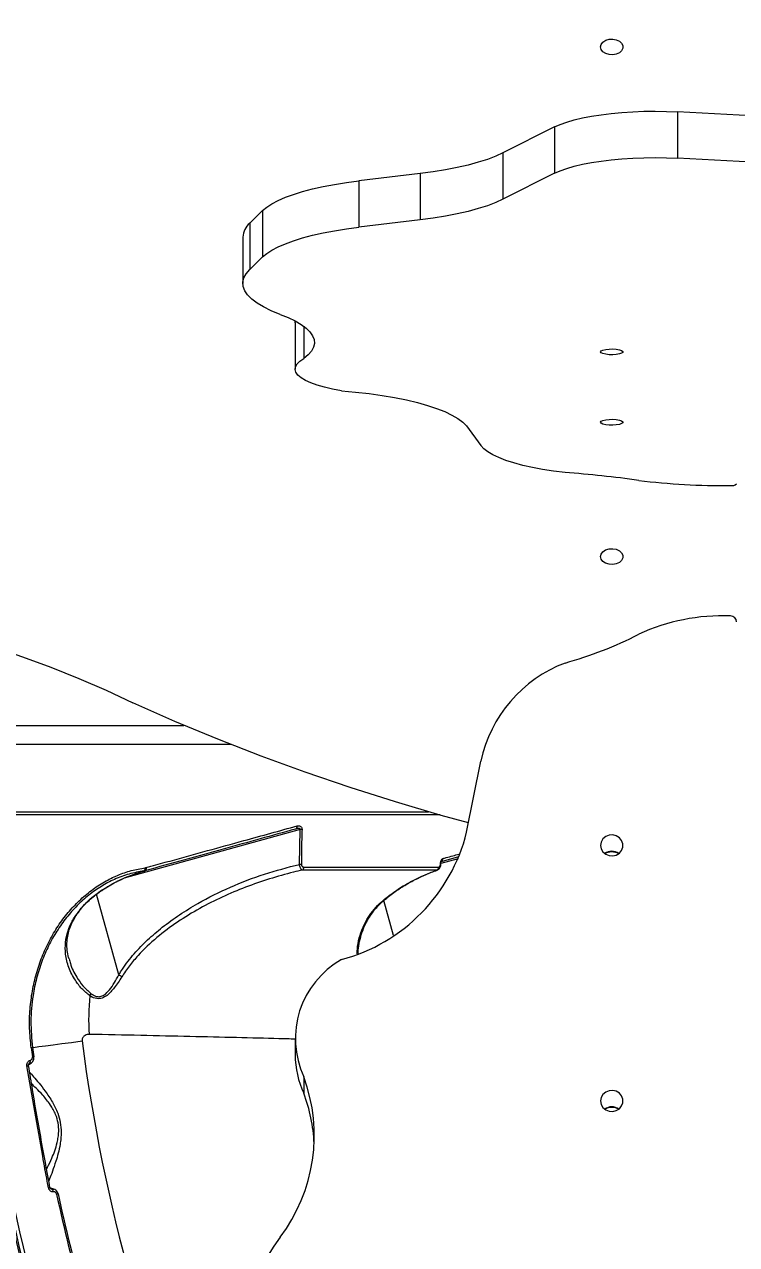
# Model space of a CAD drawing. Header units: millimetres. Extents: x -7098 to 6497, y -6127 to 5201.
# Drawn here: x -734.5 to -512, y 1410.5 to 1791.9 of the extents above; entities that cross this region are included whole.
import ezdxf

# ---------------------------------------------------------------- set-up
doc = ezdxf.new("R2010")
doc.units = ezdxf.units.MM
doc.layers.add('DIKOM_ОБЪЕКТ', color=7, linetype='Continuous')
doc.layers.add('DIKOM_РАЗМЕР_ЗОНА', color=7, linetype='Continuous')
doc.styles.add('style1', font='arial.ttf', dxfattribs={"width": 0.8})
doc.dimstyles.new('1-50', dxfattribs={"dimtxt": 300, "dimasz": 200, "dimexe": 100, "dimexo": 0, "dimgap": 100, "dimtad": 1, "dimdec": 0, "dimtxsty": 'style1', "dimcen": 0, "dimclrd": 7, "dimclre": 7, "dimadec": 1, "dimazin": 2, "dimtfac": 1, "dimtdec": 0, "dimtmove": 1, "dimatfit": 3, "dimfxl": 0, "dimlwd": 25, "dimlwe": 18, "dimarcsym": 0})

# ---------------------------------------------------------------- blocks, each defined once
blk = doc.blocks.new('*D19')
at = {"layer": 'Defpoints', "color": 0, "transparency": 16777216}
for p in [(-3422.39, 1730.25), (4498.46, 1730.25), (-3422.39, -5447.23)]:
    blk.add_point(p, dxfattribs=at)
at = {"layer": 'DIKOM_РАЗМЕР_ЗОНА', "color": 7, "lineweight": 18, "transparency": 16777216}
for p, q in [((-3422.39, 1730.25), (-3422.39, -5547.23)), ((4498.46, 1730.25), (4498.46, -5547.23))]:
    blk.add_line(p, q, dxfattribs=at)
at = {"layer": 'DIKOM_РАЗМЕР_ЗОНА', "color": 7, "lineweight": 25, "transparency": 16777216}
blk.add_line((4298.46, -5447.23), (-3222.39, -5447.23), dxfattribs=at)
at = {"layer": 'DIKOM_РАЗМЕР_ЗОНА', "color": 7, "transparency": 16777216}
for points in [[(-3222.39, -5413.9), (-3222.39, -5480.57), (-3422.39, -5447.23)], [(4298.46, -5413.9), (4298.46, -5480.57), (4498.46, -5447.23)]]:
    blk.add_solid(points, dxfattribs=at)
at = {"layer": 'DIKOM_РАЗМЕР_ЗОНА', "color": 0, "transparency": 16777216, "insert": (538.03, -5194.06), "char_height": 300, "attachment_point": 5, "style": 'style1'}
blk.add_mtext('7900', dxfattribs=at)
blk = doc.blocks.new('*D20')
at = {"layer": 'Defpoints', "color": 0, "transparency": 16777216}
for p in [(-611.97, 3700.63), (-5926, -2746.55), (-167.79, -2746.55)]:
    blk.add_point(p, dxfattribs=at)
at = {"layer": 'DIKOM_РАЗМЕР_ЗОНА', "color": 7, "lineweight": 18, "transparency": 16777216}
for p, q in [((-611.97, 3700.63), (-6026, 3700.63)), ((-167.79, -2746.55), (-6026, -2746.55))]:
    blk.add_line(p, q, dxfattribs=at)
at = {"layer": 'DIKOM_РАЗМЕР_ЗОНА', "color": 7, "lineweight": 25, "transparency": 16777216}
blk.add_line((-5926, 3500.63), (-5926, -2546.55), dxfattribs=at)
at = {"layer": 'DIKOM_РАЗМЕР_ЗОНА', "color": 7, "transparency": 16777216}
for points in [[(-5959.34, 3500.63), (-5892.67, 3500.63), (-5926, 3700.63)], [(-5959.34, -2546.55), (-5892.67, -2546.55), (-5926, -2746.55)]]:
    blk.add_solid(points, dxfattribs=at)
at = {"layer": 'DIKOM_РАЗМЕР_ЗОНА', "color": 0, "transparency": 16777216, "insert": (-6179.18, 477.04), "char_height": 300, "attachment_point": 5, "rotation": 90, "style": 'style1'}
blk.add_mtext('6450', dxfattribs=at)
blk = doc.blocks.new('*D18')
at = {"layer": 'Defpoints', "color": 0, "transparency": 16777216}
for p in [(-621.7, 5200.63), (-6648, -4870.84), (-133.42, -4870.84)]:
    blk.add_point(p, dxfattribs=at)
at = {"layer": 'DIKOM_РАЗМЕР_ЗОНА', "color": 7, "lineweight": 18, "transparency": 16777216}
for p, q in [((-621.7, 5200.63), (-6748, 5200.63)), ((-133.42, -4870.84), (-6748, -4870.84))]:
    blk.add_line(p, q, dxfattribs=at)
at = {"layer": 'DIKOM_РАЗМЕР_ЗОНА', "color": 7, "lineweight": 25, "transparency": 16777216}
blk.add_line((-6648, 5000.63), (-6648, -4670.84), dxfattribs=at)
at = {"layer": 'DIKOM_РАЗМЕР_ЗОНА', "color": 7, "transparency": 16777216}
for points in [[(-6681.34, 5000.63), (-6614.67, 5000.63), (-6648, 5200.63)], [(-6681.34, -4670.84), (-6614.67, -4670.84), (-6648, -4870.84)]]:
    blk.add_solid(points, dxfattribs=at)
at = {"layer": 'DIKOM_РАЗМЕР_ЗОНА', "color": 0, "transparency": 16777216, "insert": (-6901.18, 458.27), "char_height": 300, "attachment_point": 5, "rotation": 90, "style": 'style1'}
blk.add_mtext('10100', dxfattribs=at)
blk = doc.blocks.new('*D17')
at = {"layer": 'Defpoints', "color": 0, "transparency": 16777216}
for p in [(-5422.39, 1752.13), (6497.47, 1509.82), (-5422.39, -6026.73)]:
    blk.add_point(p, dxfattribs=at)
at = {"layer": 'DIKOM_РАЗМЕР_ЗОНА', "color": 7, "lineweight": 18, "transparency": 16777216}
for p, q in [((-5422.39, 1752.13), (-5422.39, -6126.73)), ((6497.47, 1509.82), (6497.47, -6126.73))]:
    blk.add_line(p, q, dxfattribs=at)
at = {"layer": 'DIKOM_РАЗМЕР_ЗОНА', "color": 7, "lineweight": 25, "transparency": 16777216}
blk.add_line((6297.47, -6026.73), (-5222.39, -6026.73), dxfattribs=at)
at = {"layer": 'DIKOM_РАЗМЕР_ЗОНА', "color": 7, "transparency": 16777216}
for points in [[(-5222.39, -5993.4), (-5222.39, -6060.07), (-5422.39, -6026.73)], [(6297.47, -5993.4), (6297.47, -6060.07), (6497.47, -6026.73)]]:
    blk.add_solid(points, dxfattribs=at)
at = {"layer": 'DIKOM_РАЗМЕР_ЗОНА', "color": 0, "transparency": 16777216, "insert": (537.54, -5773.56), "char_height": 300, "attachment_point": 5, "style": 'style1'}
blk.add_mtext('11900', dxfattribs=at)

msp = doc.modelspace()

# ---------------------------------------------------------------- linework, layer by layer
at = {"layer": 'DIKOM_ОБЪЕКТ', "color": 7, "linetype": 'Continuous', "lineweight": 15}
for p, q in [((-530.45, 1764.54), (-530.45, 1750.05)), ((-475.15, 1761.5), (-530.45, 1764.54)), ((-568.85, 1759.82), (-585.01, 1751.68)), ((-568.85, 1759.82), (-568.85, 1745.33)), ((-585.01, 1751.68), (-585.01, 1737.19)), ((-475.15, 1747.01), (-530.45, 1750.05)), ((-610.82, 1745.27), (-630.02, 1742.97)), ((-610.82, 1745.27), (-610.82, 1730.78)), ((-568.85, 1745.33), (-585.01, 1737.19)), ((-630.02, 1742.97), (-630.02, 1728.48)), ((-660.09, 1733.68), (-664.14, 1729.71)), ((-660.09, 1733.68), (-660.09, 1719.19)), ((-664.14, 1729.71), (-664.14, 1715.22)), ((-610.82, 1730.78), (-630.02, 1728.48)), ((-666.28, 1725.4), (-666.28, 1710.91)), ((-660.09, 1719.19), (-664.14, 1715.22)), ((-649.94, 1698.63), (-649.87, 1699.16)), ((-649.94, 1698.63), (-649.94, 1684.14)), ((-647.2, 1697.49), (-647.2, 1687.44)), ((-596.33, 1666.37), (-591.9, 1660.25)), ((-1194.77, 1572.75), (-684.68, 1572.75)), ((-669.99, 1566.75), (-1222.7, 1566.75)), ((-596.33, 1539.36), (-591.9, 1561.6)), ((-1274.9, 1545.75), (-608.25, 1545.75)), ((-648.37, 1540.23), (-703.32, 1525)), ((-648.58, 1529.31), (-648.37, 1540.23)), ((-604.36, 1529.52), (-604.36, 1529.52)), ((-599.02, 1531.09), (-604.35, 1529.61)), ((-598.91, 1531.64), (-604.33, 1530.14)), ((-696.9, 1527.3), (-697.16, 1527.26)), ((-696.88, 1527.3), (-696.9, 1527.3)), ((-696.88, 1527.3), (-696.86, 1527.31)), ((-696.81, 1528.22), (-696.54, 1528.28)), ((-696.54, 1528.28), (-696.5, 1528.29)), ((-608.35, 1526.48), (-605.67, 1527.5)), ((-608.35, 1526.48), (-608.27, 1526.46)), ((-605.53, 1527.52), (-605.67, 1527.5)), ((-705.04, 1494.79), (-712.03, 1519.98)), ((-711.79, 1520.24), (-710.71, 1521.01)), ((-711.7, 1520.23), (-710.62, 1521)), ((-619.14, 1507.03), (-622.2, 1518.04)), ((-649.94, 1474.86), (-649.94, 1469.73)), ((-733.28, 1466.42), (-733.28, 1466.42)), ((-733.01, 1467.01), (-733.17, 1466.92)), ((-733.13, 1466.9), (-732.99, 1467.02)), ((-732.99, 1467.02), (-733.01, 1467.01)), ((-732.73, 1468.04), (-732.71, 1468.05)), ((-647.2, 1462.88), (-647.2, 1457.75)), ((-726.56, 1428.31), (-726.56, 1428.31)), ((-726.08, 1427.85), (-726.27, 1427.92)), ((-726.24, 1427.87), (-726.1, 1427.85)), ((-726.1, 1427.85), (-726.08, 1427.85)), ((-725.47, 1426.98), (-725.49, 1426.97))]:
    msp.add_line(p, q, dxfattribs=at)
at = {"layer": 'DIKOM_ОБЪЕКТ', "color": 7, "linetype": 'Continuous', "lineweight": 15, "flags": 128}
for points in [[(-554.47, 1784.82), (-554.28, 1785.62), (-553.73, 1786.34), (-552.88, 1786.89), (-551.83, 1787.22), (-550.68, 1787.29), (-549.56, 1787.09), (-548.6, 1786.64), (-547.89, 1786), (-547.52, 1785.23), (-547.52, 1784.41), (-547.89, 1783.64), (-548.6, 1783), (-549.56, 1782.55), (-550.68, 1782.35), (-551.83, 1782.42), (-552.88, 1782.74), (-553.73, 1783.3), (-554.28, 1784.01), (-554.47, 1784.82)], [(-568.85, 1759.82), (-567.09, 1760.6), (-565.03, 1761.34), (-562.7, 1762.02), (-560.12, 1762.64), (-557.31, 1763.18), (-554.31, 1763.65), (-551.13, 1764.04), (-547.82, 1764.35), (-544.42, 1764.57), (-540.94, 1764.7), (-537.43, 1764.73), (-533.92, 1764.68), (-530.45, 1764.54)], [(-585.01, 1751.68), (-587.26, 1750.65), (-589.83, 1749.68), (-592.7, 1748.77), (-595.85, 1747.92), (-599.26, 1747.14), (-602.91, 1746.43), (-606.77, 1745.81), (-610.82, 1745.27)], [(-568.85, 1745.33), (-567.09, 1746.12), (-565.03, 1746.85), (-562.7, 1747.53), (-560.12, 1748.15), (-557.31, 1748.69), (-554.31, 1749.16), (-551.13, 1749.55), (-547.82, 1749.86), (-544.42, 1750.08), (-540.94, 1750.21), (-537.43, 1750.25), (-533.92, 1750.19), (-530.45, 1750.05)], [(-660.09, 1733.68), (-658.8, 1734.77), (-657.18, 1735.83), (-655.24, 1736.85), (-652.99, 1737.82), (-650.44, 1738.75), (-647.62, 1739.62), (-644.54, 1740.43), (-641.21, 1741.18), (-637.67, 1741.85), (-633.93, 1742.45), (-630.02, 1742.97)], [(-585.01, 1737.19), (-587.26, 1736.17), (-589.83, 1735.19), (-592.7, 1734.28), (-595.85, 1733.43), (-599.26, 1732.65), (-602.91, 1731.94), (-606.77, 1731.32), (-610.82, 1730.78)], [(-660.09, 1719.19), (-658.8, 1720.28), (-657.18, 1721.34), (-655.24, 1722.36), (-652.99, 1723.33), (-650.44, 1724.26), (-647.62, 1725.13), (-644.54, 1725.94), (-641.21, 1726.69), (-637.67, 1727.36), (-633.93, 1727.96), (-630.02, 1728.48)], [(-654.61, 1701.24), (-657.37, 1702.37), (-659.78, 1703.54), (-661.83, 1704.76), (-663.5, 1706.02), (-664.79, 1707.31), (-665.68, 1708.62), (-666.18, 1709.94), (-666.27, 1711.27), (-665.96, 1712.6), (-665.25, 1713.92), (-664.14, 1715.22)], [(-654.61, 1701.24), (-652.09, 1700.23), (-649.89, 1699.17), (-648.01, 1698.06), (-646.48, 1696.92), (-645.3, 1695.76), (-644.48, 1694.57), (-644.02, 1693.37), (-643.93, 1692.17), (-644.2, 1690.96), (-644.84, 1689.77), (-645.84, 1688.59), (-647.2, 1687.44)], [(-554.47, 1689.51), (-554.28, 1689.81), (-553.73, 1690.07), (-552.88, 1690.27), (-551.83, 1690.39), (-550.68, 1690.41), (-549.56, 1690.34), (-548.6, 1690.18), (-547.89, 1689.94), (-547.52, 1689.66), (-547.52, 1689.36), (-547.89, 1689.08), (-548.6, 1688.85), (-549.56, 1688.68), (-550.68, 1688.61), (-551.83, 1688.63), (-552.88, 1688.75), (-553.73, 1688.96), (-554.28, 1689.22), (-554.47, 1689.51)], [(-635.42, 1677.35), (-638.21, 1677.86), (-640.77, 1678.44), (-643.06, 1679.1), (-645.05, 1679.82), (-646.73, 1680.59), (-648.08, 1681.4), (-649.06, 1682.25), (-649.69, 1683.12), (-649.93, 1684), (-649.8, 1684.88), (-649.3, 1685.76), (-648.43, 1686.61), (-647.2, 1687.44)], [(-635.42, 1677.35), (-631.03, 1676.95), (-626.79, 1676.46), (-622.71, 1675.88), (-618.83, 1675.22), (-615.16, 1674.48), (-611.74, 1673.66), (-608.59, 1672.78), (-605.73, 1671.83), (-603.17, 1670.83), (-600.94, 1669.77), (-599.05, 1668.67), (-597.51, 1667.54), (-596.33, 1666.37)], [(-554.47, 1667.51), (-554.28, 1667.81), (-553.73, 1668.07), (-552.88, 1668.27), (-551.83, 1668.39), (-550.68, 1668.42), (-549.56, 1668.34), (-548.6, 1668.18), (-547.89, 1667.94), (-547.52, 1667.66), (-547.52, 1667.36), (-547.89, 1667.08), (-548.6, 1666.85), (-549.56, 1666.68), (-550.68, 1666.61), (-551.83, 1666.63), (-552.88, 1666.75), (-553.73, 1666.96), (-554.28, 1667.22), (-554.47, 1667.51)], [(-565.59, 1651.81), (-569.17, 1652.25), (-572.58, 1652.77), (-575.8, 1653.37), (-578.8, 1654.04), (-581.55, 1654.78), (-584.05, 1655.58), (-586.25, 1656.44), (-588.15, 1657.34), (-589.74, 1658.28), (-590.99, 1659.25), (-591.9, 1660.25)], [(-554.48, 1625.52), (-554.29, 1626.32), (-553.74, 1627.04), (-552.89, 1627.59), (-551.84, 1627.92), (-550.69, 1627.99), (-549.57, 1627.79), (-548.61, 1627.34), (-547.9, 1626.7), (-547.52, 1625.93), (-547.52, 1625.11), (-547.9, 1624.34), (-548.61, 1623.7), (-549.57, 1623.25), (-550.69, 1623.05), (-551.84, 1623.12), (-552.89, 1623.44), (-553.74, 1624), (-554.29, 1624.71), (-554.48, 1625.52)], [(-881.05, 1614.21), (-871.04, 1614.65), (-861.02, 1614.83), (-850.99, 1614.76), (-840.98, 1614.43), (-830.98, 1613.84), (-821.03, 1613), (-811.12, 1611.91), (-801.27, 1610.56), (-791.5, 1608.96), (-781.82, 1607.11), (-772.24, 1605.01), (-762.77, 1602.67), (-753.43, 1600.09), (-744.23, 1597.28), (-735.17, 1594.22), (-726.28, 1590.94), (-717.56, 1587.44), (-709.03, 1583.71), (-700.69, 1579.77)], [(-595.75, 1542.25), (-604.28, 1544.61), (-618.61, 1548.83), (-632.77, 1553.32), (-646.75, 1558.08), (-660.54, 1563.11), (-674.14, 1568.4), (-687.52, 1573.95), (-700.69, 1579.77)], [(-554.47, 1535.23), (-554.28, 1534.16), (-553.73, 1533.21), (-552.88, 1532.48), (-551.83, 1532.04), (-550.68, 1531.95), (-549.56, 1532.22), (-548.6, 1532.81), (-547.89, 1533.66), (-547.52, 1534.69), (-547.52, 1535.77), (-547.89, 1536.8), (-548.6, 1537.65), (-549.56, 1538.24), (-550.68, 1538.51), (-551.83, 1538.42), (-552.88, 1537.98), (-553.73, 1537.25), (-554.28, 1536.3), (-554.47, 1535.23)], [(-696.54, 1528.28), (-696.51, 1528.1), (-696.51, 1527.94), (-696.53, 1527.78), (-696.57, 1527.63), (-696.63, 1527.51), (-696.7, 1527.41), (-696.79, 1527.34), (-696.88, 1527.3)], [(-710.71, 1521.01), (-710.63, 1521.01), (-710.63, 1521.01)], [(-731.97, 1472.07), (-731.73, 1472.1), (-730.01, 1472.33), (-727.93, 1472.6), (-725.53, 1472.92), (-722.81, 1473.27), (-719.8, 1473.67), (-716.53, 1474.1)], [(-732.43, 1472.01), (-732.29, 1472.03), (-732.18, 1472.04), (-732.09, 1472.05), (-732.02, 1472.06), (-731.98, 1472.07), (-731.97, 1472.07)], [(-731.58, 1469.19), (-731.59, 1469.19), (-731.63, 1469.18), (-731.7, 1469.17), (-731.79, 1469.16), (-731.91, 1469.14), (-732.04, 1469.12)], [(-554.47, 1455.36), (-554.28, 1454.29), (-553.73, 1453.34), (-552.88, 1452.6), (-551.83, 1452.17), (-550.68, 1452.08), (-549.56, 1452.34), (-548.6, 1452.94), (-547.89, 1453.79), (-547.52, 1454.81), (-547.52, 1455.9), (-547.89, 1456.92), (-548.6, 1457.78), (-549.56, 1458.37), (-550.68, 1458.63), (-551.83, 1458.54), (-552.88, 1458.11), (-553.73, 1457.38), (-554.28, 1456.42), (-554.47, 1455.36)]]:
    msp.add_lwpolyline(points, dxfattribs=at)
at = {"layer": 'DIKOM_ОБЪЕКТ', "color": 7, "linetype": 'Continuous', "lineweight": 15}
for centre, radius, start, end in [((-660.29, 1725.1), 6, 129.9062, 177.1616), ((-593.09, 1286.97), 365.87, 82.0595, 85.6895), ((-516.54, 1860.08), 212.35, 262.9664, 270.7146), ((-513.46, 1649.98), 2.27, 259.0197, 311.091), ((-516.23, 1544.3), 62.72, 87.862, 114.8032), ((-513.91, 1605.03), 1.94, 1.7503, 89.6064), ((-598.43, 1710.6), 122.82, 285.5097, 297.0665), ((-550.55, 1552.72), 42.29, 110.8262, 167.8866), ((-171.97, 1545.75), 580.87, 180.09855, 210.90145), ((-171.97, 1545.75), 580.37, 180.09855, 195.5), ((-171.97, 1545.75), 579.13, 180.09885, 210.90115), ((-650.14, 1541.12), 0.837, 293.6017, 14.0435), ((-648.86, 1527.06), 13.18, 85.3197, 87.8907), ((-649.79, 1552.72), 55.1, 285.1133, 345.9687), ((-550.97, 1529.73), 3.66, 53.2409, 126.7591), ((-604.48, 1529.38), 0.189, 49.433, 98.2075), ((-604.66, 1530.98), 0.919, 300.0055, 8.9843), ((-550.97, 1528.58), 4.63, 61.4147, 118.5853), ((-697.78, 1528.03), 0.993, 308.8338, 10.9587), ((-697.27, 1528.01), 0.815, 299.6269, 19.8143), ((-648.72, 1514.9), 14.41, 87.0838, 89.4261), ((-648.2, 1528.39), 1.03, 301.11, 4.6484), ((-606.13, 1528.4), 1.01, 297.0946, 3.8474), ((-621.65, 1474.89), 28.22, 119.1955, 205.1692), ((-635.69, 1480.4), 78.77, 174.3017, 183.0877), ((-716.47, 1489.44), 2.69, 333.0738, 349.6587), ((-171.97, 1545.75), 549.25, 187.4952, 203.5048), ((-171.97, 1545.75), 565.29, 187.4952, 187.7903), ((-171.97, 1545.75), 564.82, 187.4952, 187.7903), ((-622.3, 1469.76), 27.64, 180.0584, 205.7394), ((-734.53, 1471.59), 5.32, 278.506, 283.5661), ((-733.7, 1467.75), 1.01, 313.0321, 16.9714), ((-733.68, 1467.75), 1.01, 313.0546, 16.9489), ((-696.8, 1444.61), 52.86, 322.9569, 20.2246), ((-696.57, 1439.46), 52.65, 2.8384, 20.3274), ((-550.97, 1448.71), 4.63, 61.4224, 118.5776), ((-550.97, 1449.86), 3.66, 53.2399, 126.7601), ((-725.95, 1422.92), 5.43, 96.4773, 101.4384), ((-726.5, 1426.92), 1.01, 3.0485, 66.9424), ((-726.48, 1426.92), 1.01, 3.0394, 66.9687), ((-663.55, 1145.81), 286.93, 102.1653, 102.2581), ((-171.97, 1545.75), 565.29, 192.2097, 198.7903), ((-171.97, 1545.75), 564.82, 192.2097, 198.7903), ((-607.64, 1377.67), 58.62, 143.2328, 195.4796)]:
    msp.add_arc(centre, radius, start, end, dxfattribs=at)
for points, knots in [([(-604.58, 1544.75), (-605.14, 1544.75), (-609.73, 1544.75), (-619.47, 1544.75), (-633.07, 1544.75), (-646.92, 1544.75), (-660.69, 1544.75), (-675.22, 1544.75), (-690.47, 1544.75), (-706.28, 1544.75), (-722.57, 1544.75), (-737.49, 1544.75), (-747.16, 1544.75), (-751.1, 1544.75)], [0, 0, 0, 0, 0.016092, 0.132054, 0.247923, 0.345919, 0.444029, 0.542139, 0.641179, 0.740219, 0.836766, 0.93353, 1, 1, 1, 1]), ([(-696.5, 1528.29), (-696, 1528.43), (-693.48, 1529.12), (-687, 1530.92), (-677.25, 1533.61), (-666.8, 1536.5), (-657.49, 1539.07), (-652.05, 1540.57), (-649.33, 1541.33)], [0, 0, 0, 0, 0.029988, 0.149946, 0.390055, 0.630163, 0.815081, 1, 1, 1, 1]), ([(-649.33, 1541.33), (-649.06, 1541.37), (-648.68, 1541.43), (-648.21, 1541.21), (-647.96, 1540.95), (-647.82, 1540.63), (-647.78, 1540.38), (-647.78, 1540.24), (-647.78, 1540.2)], [0, 0, 0, 0, 0.403004, 0.573324, 0.745134, 0.853367, 0.961743, 1, 1, 1, 1]), ([(-649.81, 1540.35), (-653.47, 1539.34), (-660.81, 1537.3), (-672.4, 1534.09), (-684.36, 1530.77), (-692.7, 1528.46), (-696.86, 1527.31)], [0, 0, 0, 0, 0.249268, 0.498537, 0.749269, 1, 1, 1, 1]), ([(-648.37, 1540.23), (-648.36, 1540.25), (-648.35, 1540.28), (-648.34, 1540.32), (-648.34, 1540.36), (-648.36, 1540.4), (-648.38, 1540.43), (-648.48, 1540.5), (-648.69, 1540.53), (-649.01, 1540.52), (-649.4, 1540.46), (-649.67, 1540.39), (-649.81, 1540.35)], [0, 0, 0, 0, 0.025482, 0.05176, 0.078265, 0.086488, 0.115025, 0.152903, 0.302992, 0.490795, 0.748986, 1, 1, 1, 1]), ([(-647.78, 1540.2), (-647.8, 1539.53), (-647.91, 1536.21), (-647.97, 1532.57), (-647.99, 1529.6), (-647.99, 1529.29)], [0, 0, 0, 0, 0.183171, 0.91588, 1, 1, 1, 1]), ([(-605.53, 1527.53), (-605.42, 1527.57), (-605.16, 1527.66), (-604.82, 1528), (-604.53, 1528.51), (-604.37, 1529.05), (-604.37, 1529.42), (-604.37, 1529.52)], [0, 0, 0, 0, 0.141599, 0.340802, 0.5801, 0.880658, 1, 1, 1, 1]), ([(-605.12, 1528.47), (-605.08, 1528.47), (-604.98, 1528.48), (-604.8, 1528.61), (-604.64, 1528.86), (-604.53, 1529.19), (-604.52, 1529.44), (-604.51, 1529.57)], [0, 0, 0, 0, 0.104358, 0.345353, 0.575949, 0.787754, 1, 1, 1, 1]), ([(-604.51, 1529.57), (-604.49, 1529.75), (-604.47, 1530.11), (-604.31, 1530.57), (-604.07, 1530.97), (-603.86, 1531.07), (-603.75, 1531.13)], [0, 0, 0, 0, 0.232211, 0.464014, 0.714011, 1, 1, 1, 1]), ([(-604.36, 1529.52), (-604.36, 1529.53), (-604.36, 1529.63), (-604.33, 1529.82), (-604.28, 1530.04), (-604.22, 1530.17), (-604.17, 1530.22), (-604.18, 1530.21), (-604.19, 1530.21)], [0, 0, 0, 0, 0.029442, 0.253091, 0.508768, 0.755137, 0.977235, 1, 1, 1, 1]), ([(-603.75, 1531.13), (-603.41, 1531.22), (-601.7, 1531.69), (-599.9, 1532.19), (-598.55, 1532.56), (-598.47, 1532.59)], [0, 0, 0, 0, 0.190924, 0.95466, 1, 1, 1, 1]), ([(-732.43, 1472.01), (-732.63, 1474.02), (-733.04, 1478.04), (-732.86, 1483.98), (-732.13, 1489.73), (-730.87, 1495.21), (-729.09, 1500.48), (-726.8, 1505.46), (-724.07, 1510.08), (-720.93, 1514.3), (-717.42, 1518.03), (-713.62, 1521.26), (-709.59, 1523.92), (-705.41, 1525.97), (-701.14, 1527.48), (-698.25, 1527.97), (-696.81, 1528.22)], [0, 0, 0, 0, 0.075108, 0.150215, 0.221282, 0.292578, 0.363646, 0.434771, 0.506124, 0.577249, 0.64834, 0.719658, 0.790753, 0.860429, 0.930321, 1, 1, 1, 1]), ([(-697.16, 1527.26), (-698.72, 1526.98), (-701.83, 1526.44), (-706.3, 1524.76), (-710.52, 1522.53), (-714.44, 1519.78), (-718.11, 1516.51), (-721.46, 1512.74), (-724.45, 1508.52), (-727.04, 1503.91), (-729.16, 1498.97), (-730.8, 1493.76), (-732.09, 1487.52), (-732.75, 1480.23), (-732.27, 1474.79), (-732.02, 1472.06)], [0, 0, 0, 0, 0.076607, 0.153215, 0.224231, 0.295474, 0.366489, 0.437486, 0.50871, 0.57971, 0.650698, 0.721912, 0.792901, 0.896451, 1, 1, 1, 1]), ([(-710.71, 1521.01), (-709.31, 1521.9), (-706.52, 1523.67), (-701.94, 1525.74), (-698.76, 1526.75), (-697.16, 1527.26)], [0, 0, 0, 0, 0.331736, 0.66384, 1, 1, 1, 1]), ([(-708.52, 1522.35), (-708.17, 1522.56), (-707.03, 1523.26), (-704.83, 1524.37), (-701.85, 1525.68), (-699.06, 1526.66), (-697.27, 1527.18), (-696.63, 1527.36), (-696.62, 1527.36)], [0, 0, 0, 0, 0.094503, 0.311768, 0.567077, 0.847201, 0.99626, 1, 1, 1, 1]), ([(-705.04, 1494.79), (-704.67, 1495.39), (-703.23, 1497.7), (-700.3, 1501.44), (-696.09, 1505.77), (-691.32, 1509.84), (-686.07, 1513.64), (-679.02, 1517.96), (-670.22, 1522.34), (-659.59, 1526.45), (-652.25, 1528.36), (-648.58, 1529.31)], [0, 0, 0, 0, 0.031072, 0.119839, 0.208955, 0.29793, 0.396825, 0.495743, 0.663632, 0.831972, 1, 1, 1, 1]), ([(-647.67, 1527.51), (-648.58, 1527.3), (-652.05, 1526.5), (-658.02, 1524.83), (-665.48, 1522.25), (-672.76, 1519.18), (-679.86, 1515.58), (-686.73, 1511.4), (-693.24, 1506.53), (-698.2, 1501.83), (-701.78, 1497.63), (-703.33, 1495.31), (-704.1, 1494.14)], [0, 0, 0, 0, 0.041996, 0.159523, 0.277496, 0.395315, 0.513122, 0.633878, 0.754566, 0.87587, 0.937947, 1, 1, 1, 1]), ([(-647.67, 1527.51), (-647.78, 1527.56), (-647.99, 1527.67), (-648.29, 1528.14), (-648.49, 1528.73), (-648.55, 1529.13), (-648.58, 1529.31)], [0, 0, 0, 0, 0.28295, 0.567492, 0.811207, 1, 1, 1, 1]), ([(-647.99, 1529.29), (-647.99, 1529.23), (-647.98, 1529.09), (-647.91, 1528.89), (-647.78, 1528.71), (-647.53, 1528.52), (-647.32, 1528.49), (-647.17, 1528.48)], [0, 0, 0, 0, 0.121218, 0.252342, 0.411552, 0.599357, 1, 1, 1, 1]), ([(-605.67, 1527.5), (-608.81, 1527.5), (-615.11, 1527.5), (-625.35, 1527.5), (-636.13, 1527.51), (-643.82, 1527.51), (-647.67, 1527.51)], [0, 0, 0, 0, 0.249122, 0.498243, 0.749121, 1, 1, 1, 1]), ([(-647.17, 1528.48), (-643.35, 1528.48), (-635.7, 1528.48), (-624.93, 1528.47), (-614.64, 1528.47), (-608.29, 1528.47), (-605.12, 1528.47)], [0, 0, 0, 0, 0.24912, 0.498242, 0.749121, 1, 1, 1, 1]), ([(-621.97, 1518.43), (-620.93, 1519.24), (-618.32, 1521.26), (-613.8, 1524.05), (-610.17, 1525.67), (-608.35, 1526.48)], [0, 0, 0, 0, 0.249555, 0.622565, 1, 1, 1, 1]), ([(-621.78, 1518.37), (-621.15, 1518.89), (-619.49, 1520.27), (-616.57, 1522.24), (-613.05, 1524.27), (-610.26, 1525.67), (-608.62, 1526.3), (-608.26, 1526.44)], [0, 0, 0, 0, 0.154239, 0.409343, 0.666507, 0.926059, 1, 1, 1, 1]), ([(-608.28, 1526.47), (-607.98, 1526.59), (-607.08, 1526.96), (-606.15, 1527.27), (-605.52, 1527.47)], [0, 0, 0, 0, 0.322089, 1, 1, 1, 1]), ([(-710.62, 1521), (-710.26, 1521.25), (-709.59, 1521.73), (-708.86, 1522.15), (-708.52, 1522.35)], [0, 0, 0, 0, 0.533148, 1, 1, 1, 1]), ([(-714.07, 1488.23), (-714.95, 1488.93), (-716.72, 1490.35), (-718.95, 1493.41), (-720.8, 1497.01), (-721.78, 1501.01), (-721.81, 1504.88), (-721.07, 1508.33), (-719.68, 1511.54), (-717.93, 1514.29), (-715.81, 1516.77), (-713.78, 1518.71), (-712.34, 1519.81), (-711.79, 1520.24)], [0, 0, 0, 0, 0.089952, 0.180154, 0.30684, 0.433484, 0.539377, 0.645176, 0.73057, 0.815883, 0.88573, 0.955518, 1, 1, 1, 1]), ([(-720.6, 1499.76), (-720.7, 1500.09), (-721.03, 1501.16), (-721.26, 1502.98), (-721.27, 1505.21), (-720.96, 1507.32), (-720.37, 1509.38), (-719.52, 1511.37), (-718.39, 1513.34), (-717.04, 1515.22), (-715.56, 1516.91), (-713.94, 1518.45), (-712.66, 1519.53), (-711.86, 1520.1), (-711.68, 1520.22)], [0, 0, 0, 0, 0.050192, 0.161285, 0.270343, 0.376212, 0.46734, 0.564172, 0.657328, 0.746137, 0.830756, 0.902808, 0.979293, 1, 1, 1, 1]), ([(-711.79, 1520.24), (-711.78, 1520.23), (-711.74, 1520.22), (-711.72, 1520.25), (-711.71, 1520.26)], [0, 0, 0, 0, 0.251405, 1, 1, 1, 1]), ([(-630.59, 1501.31), (-630.52, 1502.4), (-630.39, 1504.63), (-629.44, 1508.03), (-628.07, 1511.19), (-626.28, 1514.02), (-624.31, 1516.39), (-622.72, 1517.78), (-621.97, 1518.43)], [0, 0, 0, 0, 0.181215, 0.370313, 0.563232, 0.712494, 0.86556, 1, 1, 1, 1]), ([(-630.27, 1501.43), (-630.27, 1501.53), (-630.27, 1502.57), (-629.96, 1504.53), (-629.32, 1507.25), (-628.43, 1509.7), (-627.35, 1511.86), (-626.17, 1513.74), (-624.84, 1515.46), (-623.38, 1517), (-622.36, 1517.97), (-621.8, 1518.39), (-621.8, 1518.4)], [0, 0, 0, 0, 0.01718, 0.176182, 0.327998, 0.473712, 0.591429, 0.702444, 0.806838, 0.905741, 0.99972, 1, 1, 1, 1]), ([(-621.97, 1518.43), (-621.96, 1518.43), (-621.92, 1518.41), (-621.85, 1518.38), (-621.83, 1518.4), (-621.82, 1518.42)], [0, 0, 0, 0, 0.162579, 0.505252, 1, 1, 1, 1]), ([(-720.53, 1499.77), (-720.43, 1499.28), (-719.99, 1497.3), (-718.47, 1494.48), (-716.34, 1491.27), (-714.67, 1489.73), (-713.82, 1488.96)], [0, 0, 0, 0, 0.120164, 0.490986, 0.743222, 1, 1, 1, 1]), ([(-704.1, 1494.14), (-704.87, 1492.95), (-705.95, 1491.28), (-707.53, 1489.41), (-708.77, 1488.24), (-710.26, 1487.38), (-712.09, 1487.23), (-713.33, 1487.75), (-713.99, 1488.18), (-714.07, 1488.23)], [0, 0, 0, 0, 0.286513, 0.400276, 0.516304, 0.657455, 0.799387, 0.976353, 1, 1, 1, 1]), ([(-713.82, 1488.96), (-713.33, 1488.63), (-712.44, 1488.02), (-710.92, 1487.86), (-709.36, 1488.53), (-707.85, 1490.13), (-706.37, 1492.3), (-705.51, 1493.97), (-705.04, 1494.78), (-705.04, 1494.79)], [0, 0, 0, 0, 0.159557, 0.287534, 0.41505, 0.593464, 0.796212, 0.999723, 1, 1, 1, 1]), ([(-705.04, 1494.79), (-705.04, 1494.79), (-705.04, 1494.79), (-705.04, 1494.79), (-705.04, 1494.79), (-705.04, 1494.79)], [0, 0, 0, 0, 0.354656, 0.812835, 1, 1, 1, 1]), ([(-704.1, 1494.14), (-704.12, 1494.16), (-704.25, 1494.25), (-704.54, 1494.47), (-704.86, 1494.67), (-705.04, 1494.79)], [0, 0, 0, 0, 0.084376, 0.497296, 1, 1, 1, 1]), ([(-714.34, 1476.16), (-714.54, 1476.15), (-714.96, 1476.13), (-715.5, 1475.91), (-715.93, 1475.6), (-716.26, 1475.22), (-716.45, 1474.82), (-716.55, 1474.43), (-716.53, 1474.21), (-716.53, 1474.1)], [0, 0, 0, 0, 0.194416, 0.403706, 0.553904, 0.69102, 0.835068, 0.921914, 1, 1, 1, 1]), ([(-649.94, 1474.68), (-651.61, 1474.73), (-657.39, 1474.88), (-668.31, 1475.15), (-682.7, 1475.49), (-698.04, 1475.83), (-708.91, 1476.05), (-714.34, 1476.16)], [0, 0, 0, 0, 0.090576, 0.313383, 0.542198, 0.771185, 1, 1, 1, 1]), ([(-732.71, 1468.05), (-732.7, 1468.05), (-732.59, 1468.07), (-732.4, 1468.15), (-732.22, 1468.34), (-732.09, 1468.57), (-732.02, 1468.83), (-732.03, 1469.03), (-732.04, 1469.12)], [0, 0, 0, 0, 0.034012, 0.252281, 0.47053, 0.597923, 0.81931, 1, 1, 1, 1]), ([(-732.36, 1467.3), (-732.21, 1467.42), (-731.88, 1467.69), (-731.61, 1468.3), (-731.52, 1468.84), (-731.58, 1469.12), (-731.6, 1469.18)], [0, 0, 0, 0, 0.272952, 0.590913, 0.916676, 1, 1, 1, 1]), ([(-733.74, 1466.33), (-733.75, 1466.5), (-733.78, 1466.85), (-733.64, 1467.34), (-733.37, 1467.73), (-733.05, 1467.97), (-732.82, 1468.02), (-732.73, 1468.04)], [0, 0, 0, 0, 0.218247, 0.436736, 0.653054, 0.865716, 1, 1, 1, 1]), ([(-727.02, 1428.24), (-727.15, 1428.9), (-727.75, 1432.17), (-730.07, 1444.85), (-732.13, 1456.91), (-733.74, 1466.33)], [0, 0, 0, 0, 0.05171, 0.258552, 1, 1, 1, 1]), ([(-733.28, 1466.42), (-733.28, 1466.43), (-733.3, 1466.51), (-733.29, 1466.64), (-733.25, 1466.8), (-733.19, 1466.91), (-733.14, 1466.96), (-733.13, 1466.97), (-733.12, 1466.97)], [0, 0, 0, 0, 0.048985, 0.250156, 0.446306, 0.652438, 0.878702, 1, 1, 1, 1]), ([(-733.29, 1466.52), (-733.17, 1466.62), (-732.92, 1466.86), (-732.51, 1467.15), (-732.28, 1467.31)], [0, 0, 0, 0, 0.457276, 1, 1, 1, 1]), ([(-726.54, 1428.32), (-727.31, 1432.49), (-729.2, 1442.64), (-731.43, 1455.34), (-732.84, 1463.88), (-733.26, 1466.42)], [0, 0, 0, 0, 0.32886, 0.800316, 1, 1, 1, 1]), ([(-733.01, 1467.01), (-733.04, 1467.01), (-733.08, 1467), (-733.11, 1466.98), (-733.12, 1466.97)], [0, 0, 0, 0, 0.732837, 1, 1, 1, 1]), ([(-732.35, 1467.29), (-732.36, 1467.29), (-732.5, 1467.14), (-732.74, 1467.07), (-732.96, 1467.02), (-732.99, 1467.02)], [0, 0, 0, 0, 0.034225, 0.870532, 1, 1, 1, 1]), ([(-732.91, 1464.34), (-732.91, 1464.33), (-732.63, 1464.04), (-731.65, 1462.92), (-730.03, 1461.03), (-728.34, 1458.87), (-726.88, 1456.81), (-725.82, 1455.1), (-724.88, 1453.34), (-723.99, 1451.27), (-723.25, 1448.63), (-723.02, 1445.89), (-723.13, 1443.63), (-723.43, 1441.37), (-723.97, 1438.93), (-724.83, 1436.05), (-725.78, 1433.3), (-726.53, 1431.35), (-726.84, 1430.61), (-726.93, 1430.41)], [0, 0, 0, 0, 0.001653, 0.086542, 0.175637, 0.264698, 0.314117, 0.363484, 0.402158, 0.440761, 0.497896, 0.555163, 0.593683, 0.632277, 0.698832, 0.765526, 0.864438, 0.963336, 1, 1, 1, 1]), ([(-727.6, 1434.08), (-727.5, 1434.27), (-727, 1435.17), (-726.1, 1437.12), (-725.04, 1439.71), (-724.36, 1441.93), (-723.95, 1443.99), (-723.75, 1446.01), (-723.91, 1448.5), (-724.64, 1450.88), (-725.53, 1452.7), (-726.5, 1454.26), (-727.6, 1455.76), (-729.14, 1457.56), (-730.79, 1459.29), (-731.84, 1460.24), (-732.3, 1460.66)], [0, 0, 0, 0, 0.035494, 0.165065, 0.250877, 0.336484, 0.384556, 0.432498, 0.501929, 0.571256, 0.619366, 0.667599, 0.730938, 0.79435, 0.910769, 1, 1, 1, 1]), ([(-725.49, 1426.97), (-725.58, 1426.96), (-725.81, 1426.94), (-726.2, 1427.05), (-726.58, 1427.33), (-726.89, 1427.74), (-726.98, 1428.07), (-727.02, 1428.24)], [0, 0, 0, 0, 0.134245, 0.346952, 0.563259, 0.781731, 1, 1, 1, 1]), ([(-726.23, 1427.85), (-726.24, 1427.85), (-726.25, 1427.85), (-726.33, 1427.89), (-726.43, 1427.99), (-726.51, 1428.13), (-726.55, 1428.25), (-726.56, 1428.31), (-726.56, 1428.31)], [0, 0, 0, 0, 0.14894, 0.395737, 0.591216, 0.793587, 0.997774, 1, 1, 1, 1]), ([(-725.31, 1427.82), (-725.56, 1427.88), (-726.06, 1428.02), (-726.37, 1428.15), (-726.53, 1428.22)], [0, 0, 0, 0, 0.496256, 1, 1, 1, 1]), ([(-726.23, 1427.85), (-726.22, 1427.85), (-726.17, 1427.83), (-726.13, 1427.84), (-726.1, 1427.85)], [0, 0, 0, 0, 0.297586, 1, 1, 1, 1]), ([(-726.08, 1427.85), (-725.9, 1427.87), (-725.64, 1427.9), (-725.4, 1427.8), (-725.33, 1427.77)], [0, 0, 0, 0, 0.721934, 1, 1, 1, 1]), ([(-724.47, 1426.19), (-724.47, 1426.2), (-724.49, 1426.3), (-724.57, 1426.51), (-724.74, 1426.74), (-724.96, 1426.9), (-725.2, 1427), (-725.38, 1426.98), (-725.47, 1426.98)], [0, 0, 0, 0, 0.004364, 0.219881, 0.435613, 0.568281, 0.793847, 1, 1, 1, 1]), ([(-724.03, 1426.29), (-724.1, 1426.52), (-724.23, 1426.98), (-724.71, 1427.52), (-725.12, 1427.7), (-725.32, 1427.79)], [0, 0, 0, 0, 0.344987, 0.6837, 1, 1, 1, 1])]:
    msp.add_open_spline(points, degree=3, knots=knots, dxfattribs=at)

# ---------------------------------------------------------------- dimensions: what is measured, and where the dimension line sits
at = {"layer": 'DIKOM_РАЗМЕР_ЗОНА'}
for base, p1, p2, text, picture, middle in [((-6648, -4870.84), (-621.7, 5200.63), (-133.42, -4870.84), '10100', '*D18', (-6648, 458.27)), ((-5926, -2746.55), (-611.97, 3700.63), (-167.79, -2746.55), '6450', '*D20', (-5926, 477.04))]:
    dim = msp.add_linear_dim(base=base, p1=p1, p2=p2, angle=90, text=text, dimstyle='1-50', override={"dimscale": 1, "dimtix": 0, "dimtofl": 1, "dimtmove": 1, "dimatfit": 3}, dxfattribs=at)
    dim.commit()
    dim.dimension.update_dxf_attribs({"geometry": picture, "text_midpoint": middle, "dimtype": 160})
for base, p1, p2, text, picture, middle in [((-5422.39, -6026.73), (6497.47, 1509.82), (-5422.39, 1752.13), '11900', '*D17', (537.54, -6026.73)), ((-3422.39, -5447.23), (4498.46, 1730.25), (-3422.39, 1730.25), '7900', '*D19', (538.03, -5447.23))]:
    dim = msp.add_linear_dim(base=base, p1=p1, p2=p2, text=text, dimstyle='1-50', override={"dimscale": 1, "dimtix": 0, "dimtofl": 1, "dimtmove": 1, "dimatfit": 3}, dxfattribs=at)
    dim.commit()
    dim.dimension.update_dxf_attribs({"geometry": picture, "text_midpoint": middle, "dimtype": 160})

doc.saveas('drawing.dxf')
